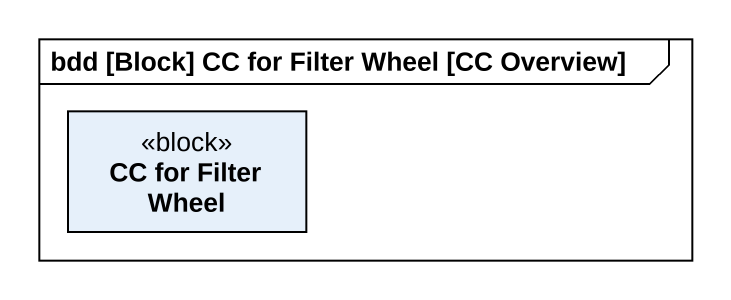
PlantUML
@startuml
mainframe bdd [Block] CC for Filter Wheel [CC Overview]
hide circle
hide empty members
class "CC for Filter Wheel" as CC_for_Filter_Wheel <<block>>
@enduml
